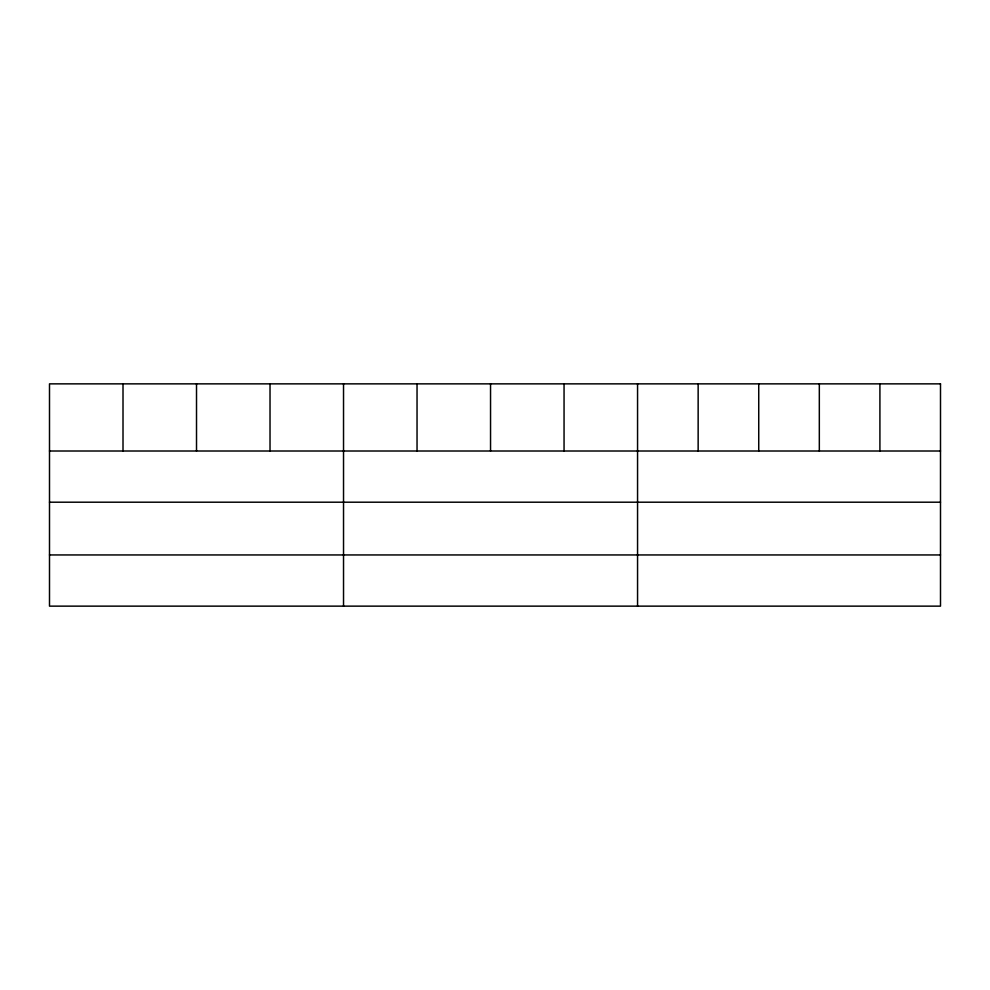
<?xml version="1.0" encoding="UTF-8"?>
<svg xmlns="http://www.w3.org/2000/svg" width="990" height="990" viewBox="0 0 990 990"><rect width="100%" height="100%" fill="white"/><g stroke="black" fill="none" stroke-linecap="round" stroke-linejoin="round"><path stroke-width="1.49" d="M49.5 451.007L940.5 451.007M49.5 502.202L940.5 502.202M49.5 554.945L940.5 554.945M879.912 383.86L879.912 451.007M819.324 383.86L819.324 451.007M758.736 383.86L758.736 451.007M698.148 383.86L698.148 451.007M637.56 383.86L637.56 606.14M564.053 383.86L564.053 451.007M490.545 383.86L490.545 451.007M417.038 383.86L417.038 451.007M343.53 383.86L343.53 606.14M270.022 383.86L270.022 451.007M196.515 383.86L196.515 451.007M123.008 383.86L123.008 451.007M940.5 383.86L49.5 383.86L49.5 606.14L940.5 606.14L940.5 383.86"/></g></svg>
